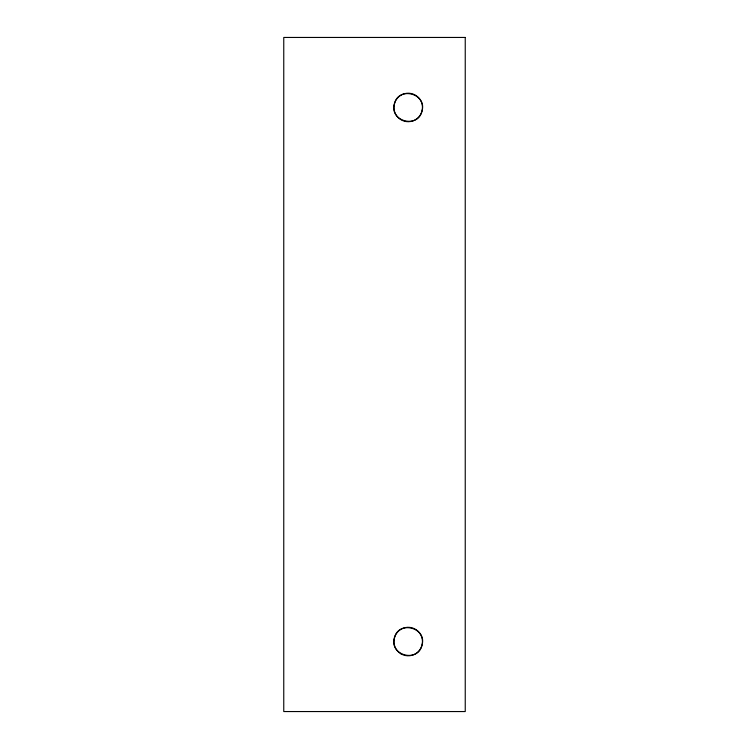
<?xml version="1.0" encoding="UTF-8"?>
<svg xmlns="http://www.w3.org/2000/svg" width="749" height="749" viewBox="0 0 749 749"><rect width="100%" height="100%" fill="white"/><g stroke="black" fill="none" stroke-linecap="round" stroke-linejoin="round"><path stroke-width="1.12" d="M394.433 103.765C389.021 121.272 417.905 129.015 421.977 111.142C427.389 93.625 398.505 85.892 394.433 103.765M394.433 637.858C389.021 655.375 417.905 663.108 421.977 645.235C427.389 627.728 398.505 619.985 394.433 637.858M465.241 37.45L283.759 37.45L283.759 711.55L465.241 711.55L465.241 37.45M398.122 117.537A14.259 14.259 0 0 0 421.977 111.142A14.259 14.259 0 0 0 404.516 93.681A14.259 14.259 0 0 0 398.122 117.537M401.071 653.896A14.259 14.259 0 0 0 422.464 641.547A14.259 14.259 0 0 0 401.071 629.197A14.259 14.259 0 0 0 401.071 653.896"/></g></svg>
